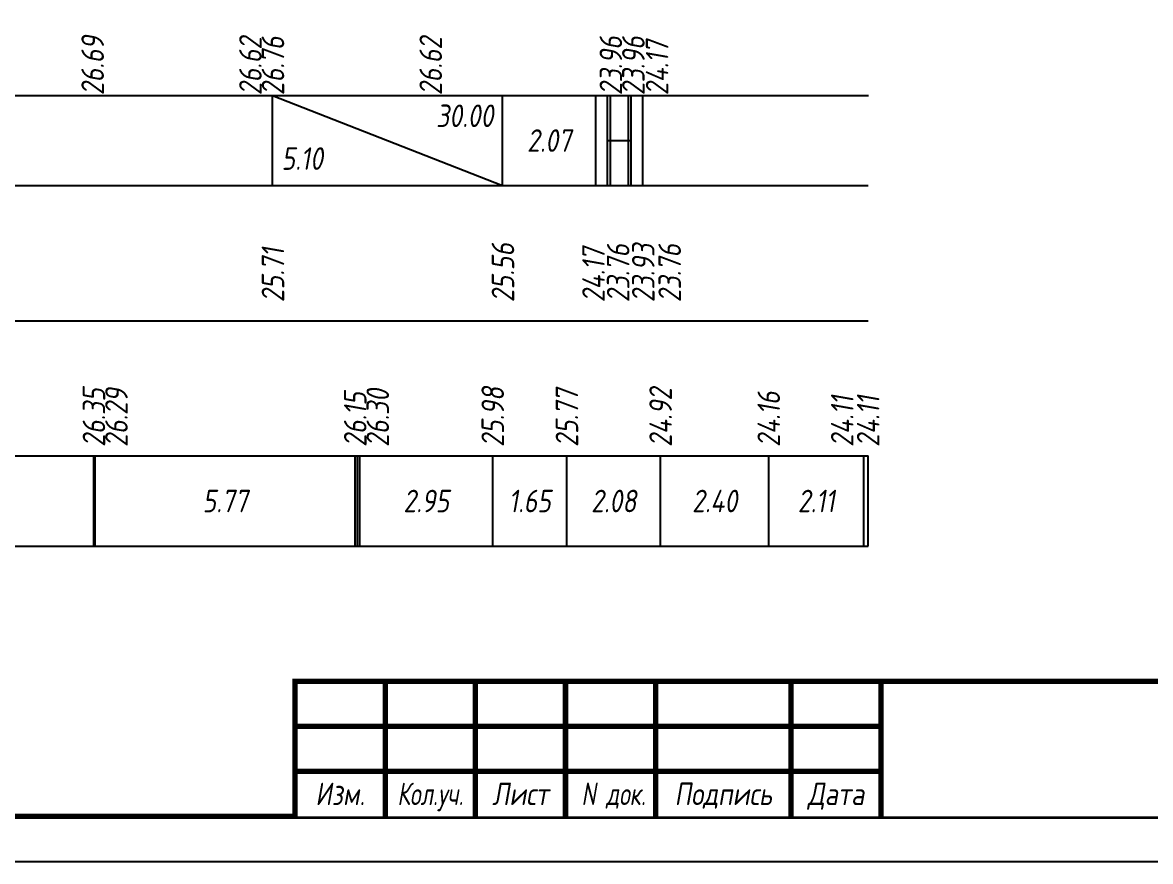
# Model space of a CAD drawing. Extents: x -717 to 1451, y -133302 to 233.
# Drawn here: x 169.7 to 294.8, y -108128.4 to -108035.3 of the extents above; entities that cross this region are included whole.
import ezdxf
from ezdxf.enums import TextEntityAlignment as Align

# ---------------------------------------------------------------- set-up
doc = ezdxf.new("R2010")
doc.units = 0
for name, color, linetype in [('Зарамочное оформление', 7, 'Continuous'), ('Код_510', 7, 'Continuous'), ('Код_514', 1, 'Continuous'), ('Код_516', 1, 'Continuous'), ('Таблица', 7, 'Continuous')]:
    doc.layers.add(name, color=color, linetype=linetype)
doc.styles.add('М', font='romand.shx', dxfattribs={"width": 0.8, "oblique": 10, "height": 2.5})

# ---------------------------------------------------------------- blocks, each defined once
blk = doc.blocks.new('Штамп')
at = {"linetype": 'Continuous'}
blk.add_wipeout([(199.95, -411.25), (384.95, -411.25), (384.95, -426.25), (199.95, -426.25)], dxfattribs=at).dxf.layer = 'Зарамочное оформление'
at = {"layer": 'Зарамочное оформление', "linetype": 'Continuous', "lineweight": -3, "const_width": 0.6, "flags": 128}
for points in [[(199.95, -426.25), (199.95, -411.25), (384.95, -411.25)], [(209.95, -411.25), (209.95, -426.25)], [(219.95, -411.25), (219.95, -426.25)], [(229.95, -411.25), (229.95, -426.25)], [(239.95, -411.25), (239.95, -426.25)], [(254.95, -411.25), (254.95, -426.25)], [(264.95, -411.25), (264.95, -426.25)], [(199.95, -416.25), (264.95, -416.25)], [(199.95, -421.25), (264.95, -421.25)]]:
    blk.add_lwpolyline(points, dxfattribs=at)
at = {"layer": 'Зарамочное оформление', "linetype": 'Continuous', "style": 'М', "oblique": 10}
for s, width, p in [('Изм.', 0.8, (204.95, -423.75)), ('Кол.уч.', 0.7, (214.95, -423.75)), ('Лист', 0.8, (224.95, -423.75)), ('N док.', 0.7, (235.28, -423.75)), ('Подпись', 0.8, (247.45, -423.75)), ('Дата', 0.8, (259.95, -423.75))]:
    blk.add_text(s, height=2.5, dxfattribs=dict(at, width=width)).set_placement(p, align=Align.MIDDLE_CENTER)
blk = doc.blocks.new('шифр')
blk.add_blockref('Штамп', (0, -107757))

msp = doc.modelspace()

# ---------------------------------------------------------------- linework, layer by layer
at = {"flags": 128}
msp.add_lwpolyline([(-30.054, -108128.421), (389.946, -108128.421), (389.946, -107831.421), (-30.054, -107831.421)], close=True, dxfattribs=at)
at = {"const_width": 0.6, "flags": 128}
msp.add_lwpolyline([(-10.054, -108123.421), (384.946, -108123.421), (384.946, -107836.421), (-10.054, -107836.421)], close=True, dxfattribs=at)
at = {"layer": 'Код_510'}
for p, q in [((177.641, -108093.421), (177.641, -108083.421)), ((177.796, -108093.421), (177.796, -108083.421))]:
    msp.add_line(p, q, dxfattribs=at)
at = {"layer": 'Код_516'}
msp.add_line((197.446, -108053.421), (197.446, -108043.421), dxfattribs=at)

# ---------------------------------------------------------------- texts
at = {"layer": 'Код_510', "style": 'М', "oblique": 10, "width": 0.8}
for s, p in [('26.35', (177.641, -108082.421)), ('26.29', (180.141, -108082.421))]:
    msp.add_text(s, height=2.5, rotation=90, dxfattribs=at).set_placement(p, align=Align.MIDDLE_LEFT)
msp.add_text('5.77', height=2.5, dxfattribs=at).set_placement((192.21, -108088.421), align=Align.MIDDLE_CENTER)
at = {"layer": 'Код_514', "style": 'М', "oblique": 10, "width": 0.8}
for s, p in [('26.69', (177.5, -108043.393)), ('26.62', (195, -108043.393)), ('26.76', (197.5, -108043.393))]:
    msp.add_text(s, height=2.5, rotation=90, dxfattribs=at).set_placement(p, align=Align.MIDDLE_LEFT)
at = {"layer": 'Код_516', "style": 'М', "oblique": 10, "width": 0.8}
msp.add_text('25.71', height=2.5, rotation=90, dxfattribs=at).set_placement((197.5, -108066.371), align=Align.MIDDLE_LEFT)

# ---------------------------------------------------------------- next in the draw order: block references
msp.add_blockref('шифр', (0, 59.829))

# ---------------------------------------------------------------- next in the draw order: linework, layer by layer
at = {"layer": 'Код_510'}
for p, q in [((206.625, -108093.421), (206.625, -108083.421)), ((206.861, -108093.421), (206.861, -108083.421)), ((207.13, -108093.421), (207.13, -108083.421)), ((221.878, -108093.421), (221.878, -108083.421)), ((230.106, -108093.421), (230.106, -108083.421)), ((240.498, -108093.421), (240.498, -108083.421)), ((252.492, -108093.421), (252.492, -108083.421)), ((263.047, -108093.421), (263.047, -108083.421)), ((263.519, -108093.421), (263.519, -108083.421))]:
    msp.add_line(p, q, dxfattribs=at)
at = {"layer": 'Код_516'}
for p, q in [((197.446, -108043.421), (222.956, -108053.421)), ((222.956, -108053.421), (222.956, -108043.421)), ((233.324, -108053.421), (233.324, -108043.421)), ((233.324, -108053.421), (233.324, -108043.421)), ((234.62, -108053.421), (234.62, -108043.421)), ((234.923, -108053.421), (234.923, -108043.421)), ((236.923, -108053.421), (236.923, -108043.421)), ((237.226, -108053.421), (237.226, -108043.421)), ((238.519, -108053.421), (238.519, -108043.421)), ((234.62, -108048.421), (234.923, -108048.421)), ((234.923, -108048.421), (236.923, -108048.421)), ((236.923, -108048.421), (237.226, -108048.421))]:
    msp.add_line(p, q, dxfattribs=at)
at = {"layer": 'Таблица'}
for p, q in [((80, -108043.421), (263.573, -108043.421)), ((79.946, -108053.421), (263.519, -108053.421)), ((79.946, -108068.421), (263.519, -108068.421)), ((79.946, -108083.421), (263.519, -108083.421)), ((79.946, -108093.421), (263.519, -108093.421))]:
    msp.add_line(p, q, dxfattribs=at)

# ---------------------------------------------------------------- next in the draw order: texts
at = {"layer": 'Код_510', "style": 'М', "oblique": 10, "width": 0.8}
for s, p in [('25.98', (221.878, -108082.421)), ('26.15', (206.625, -108082.421)), ('26.30', (209.125, -108082.421)), ('25.77', (230.106, -108082.421)), ('24.92', (240.498, -108082.421)), ('24.16', (252.492, -108082.421)), ('24.11', (260.641, -108082.421)), ('24.11', (263.519, -108082.421))]:
    msp.add_text(s, height=2.5, rotation=90, dxfattribs=at).set_placement(p, align=Align.MIDDLE_LEFT)
for s, p in [('2.95', (214.504, -108088.421)), ('1.65', (225.992, -108088.421)), ('2.08', (235.302, -108088.421)), ('2.40', (246.495, -108088.421)), ('2.11', (257.769, -108088.421))]:
    msp.add_text(s, height=2.5, dxfattribs=at).set_placement(p, align=Align.MIDDLE_CENTER)
at = {"layer": 'Код_514', "style": 'М', "oblique": 10, "width": 0.8}
for s, p in [('26.62', (215, -108043.393)), ('23.96', (234.977, -108043.393)), ('23.96', (237.477, -108043.393)), ('24.17', (240.107, -108043.393))]:
    msp.add_text(s, height=2.5, rotation=90, dxfattribs=at).set_placement(p, align=Align.MIDDLE_LEFT)
at = {"layer": 'Код_516', "style": 'М', "oblique": 10, "width": 0.8}
msp.add_text('30.00', height=2.5, dxfattribs=at).set_placement((221.956, -108044.421), align=Align.TOP_RIGHT)
msp.add_text('2.07', height=2.5, dxfattribs=at).set_placement((228.14, -108048.421), align=Align.MIDDLE_CENTER)
msp.add_text('5.10', height=2.5, dxfattribs=at).set_placement((198.446, -108052.421), align=Align.BOTTOM_LEFT)
for s, p in [('25.56', (223.01, -108066.371)), ('24.17', (233.056, -108066.371)), ('23.76', (235.789, -108066.371)), ('23.93', (238.573, -108066.371)), ('23.76', (241.507, -108066.371))]:
    msp.add_text(s, height=2.5, rotation=90, dxfattribs=at).set_placement(p, align=Align.MIDDLE_LEFT)

doc.saveas('drawing.dxf')
